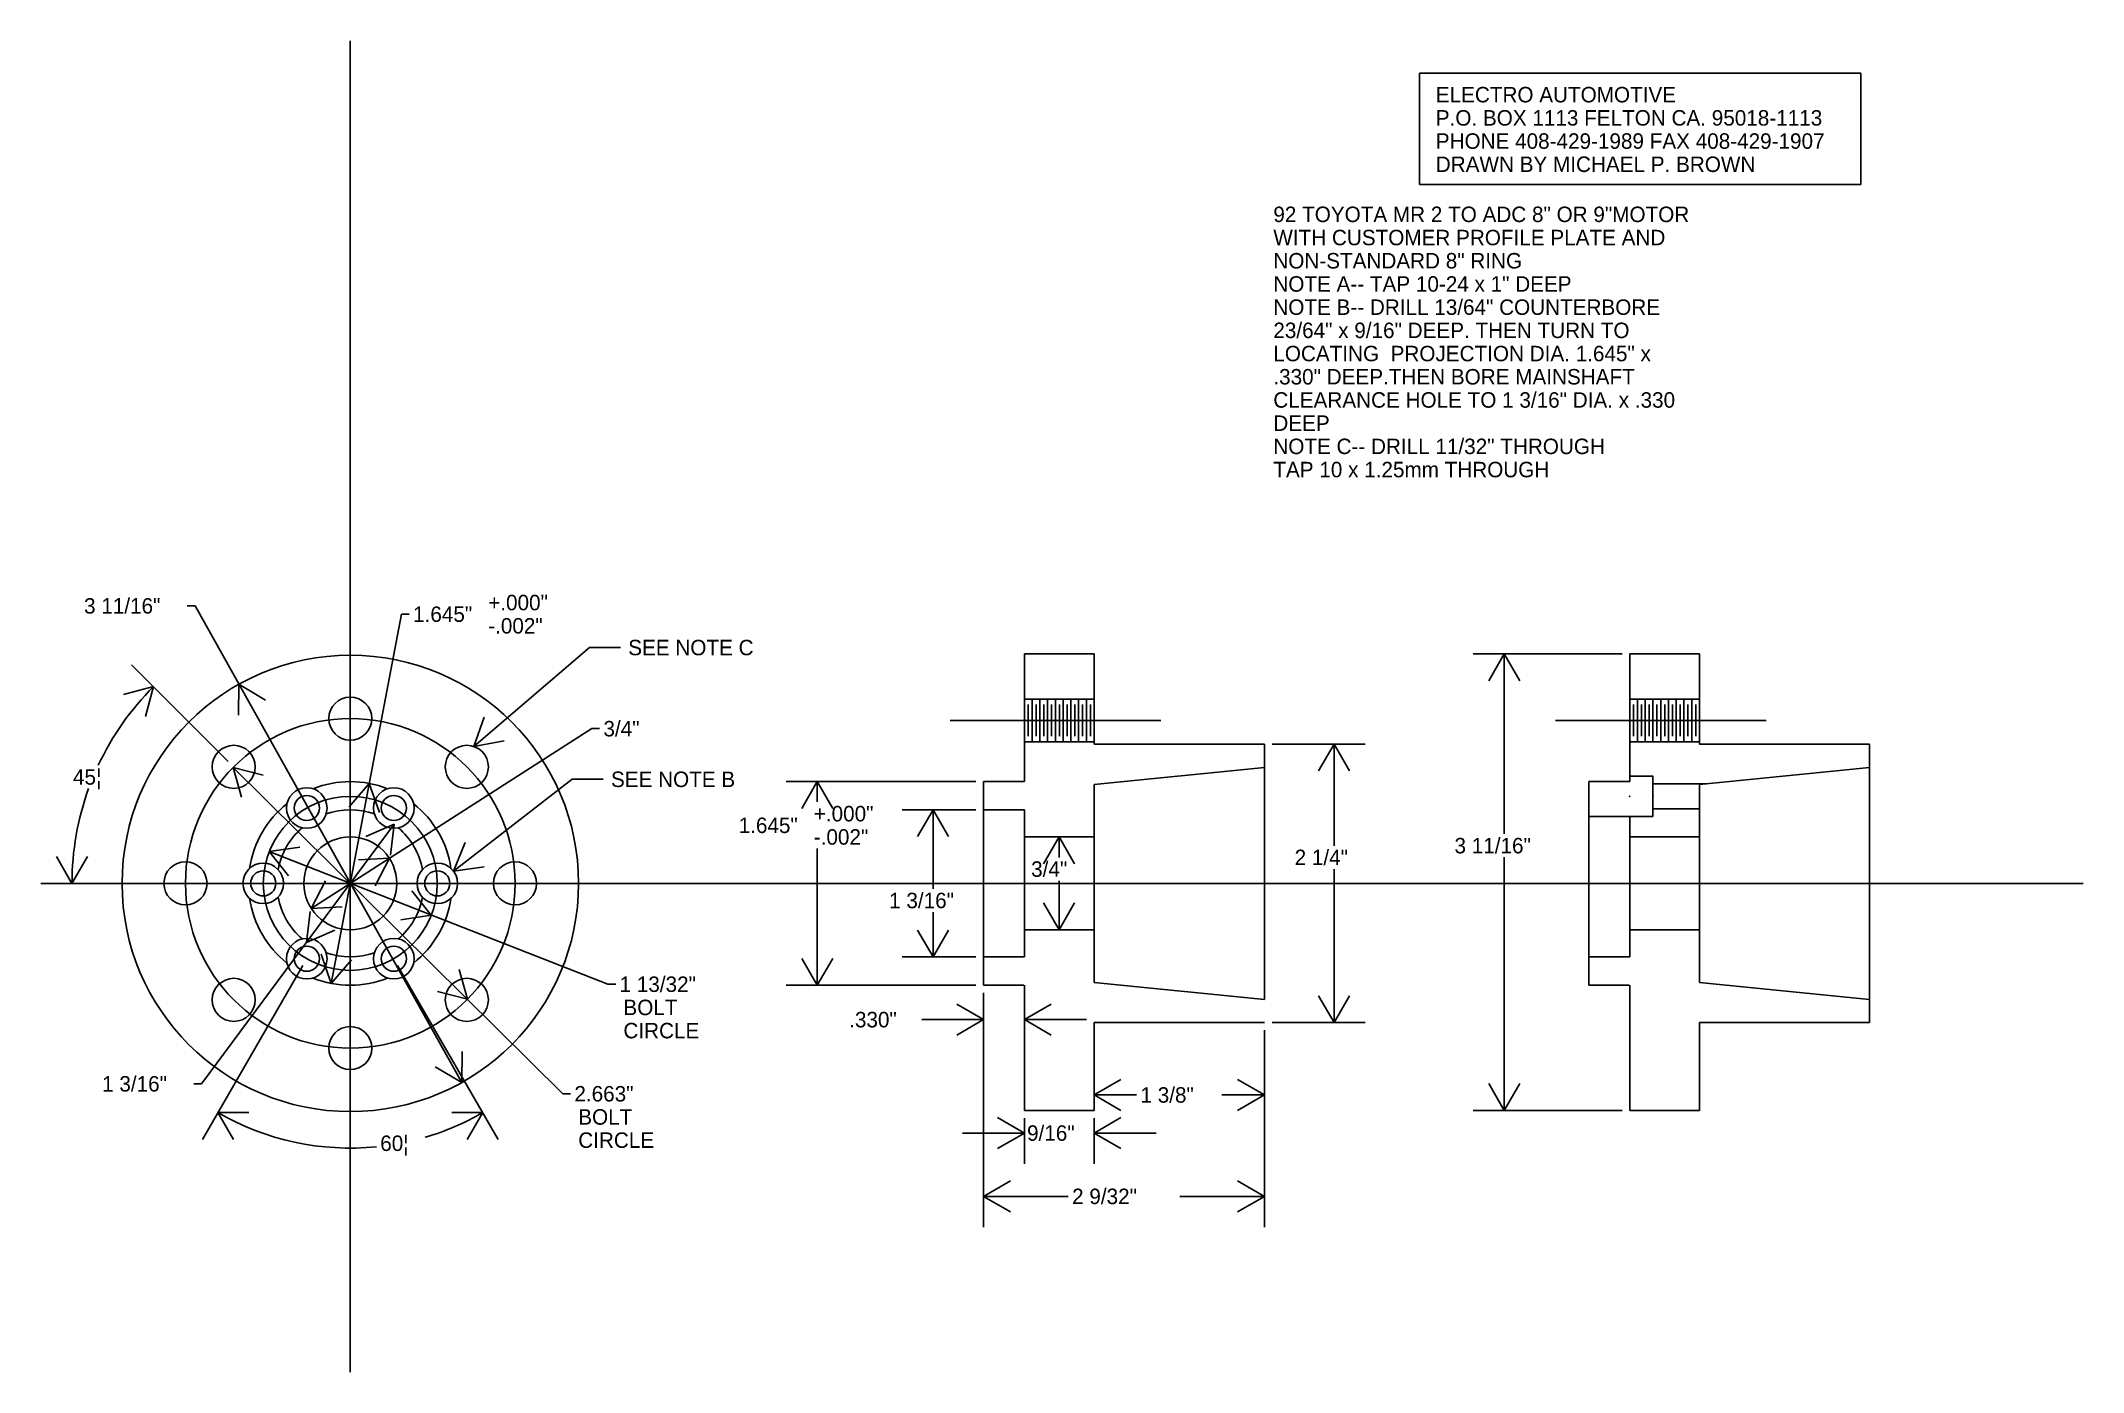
# Model space of a CAD drawing. Extents: x -2.5 to 14, y -4 to 6.8.
import ezdxf

# ---------------------------------------------------------------- set-up
doc = ezdxf.new("R2010")
doc.units = 0

msp = doc.modelspace()

# ---------------------------------------------------------------- linework, layer by layer
at = {"layer": 'HUBDETAL', "color": 7, "linetype": 'CONTINUOUS'}
for p, q in [((0, 6.808461), (0, -3.950092)), ((8.637218, 6.548519), (12.203669, 6.548519)), ((8.637218, 5.648535), (8.637218, 6.548519)), ((12.203669, 6.548519), (12.203669, 5.648535)), ((12.203669, 5.648535), (8.637218, 5.648535)), ((-1.254326, 2.242623), (-1.316826, 2.242623)), ((0.900142, -1.609372), (-1.254326, 2.242623)), ((-0.153645, -0.808041), (0.413681, 2.17557)), ((0.413681, 2.17557), (0.476181, 2.17557)), ((0.997608, 1.106222), (1.933076, 1.905592)), ((1.933076, 1.905592), (2.183076, 1.905592)), ((6.009685, 1.853516), (5.446685, 1.853516)), ((5.446685, 0.822501), (5.446685, 1.853516)), ((6.009685, 1.125), (6.009685, 1.853516)), ((10.274711, 1.853516), (9.072606, 1.853516)), ((9.322606, 1.853516), (9.197606, 1.63701)), ((9.322606, 1.853516), (9.447606, 1.63701)), ((9.322606, 0.399043), (9.322606, 1.853516)), ((10.900211, 1.853516), (10.337211, 1.853516)), ((10.337211, 0.822501), (10.337211, 1.853516)), ((10.900211, 1.125), (10.900211, 1.853516)), ((-0.985707, 0.985708), (-1.766697, 1.766699)), ((-1.589921, 1.589922), (-1.831402, 1.525217)), ((-1.589921, 1.589922), (-1.654625, 1.34844)), ((-0.900142, 1.609373), (-0.90355, 1.359396)), ((-0.900142, 1.609373), (-0.68536, 1.481433)), ((5.446685, 1.488501), (6.009685, 1.488501)), ((5.509185, 1.488501), (5.509185, 1.144499)), ((5.571685, 1.488501), (5.571685, 1.144499)), ((5.634185, 1.488501), (5.634185, 1.144499)), ((5.696685, 1.488501), (5.696685, 1.144499)), ((5.759185, 1.488501), (5.759185, 1.144499)), ((5.821685, 1.488501), (5.821685, 1.144499)), ((5.884185, 1.488501), (5.884185, 1.144499)), ((5.946685, 1.488501), (5.946685, 1.144499)), ((10.337211, 1.489649), (10.900211, 1.489649)), ((10.399711, 1.488501), (10.399711, 1.144499)), ((10.462211, 1.488501), (10.462211, 1.144499)), ((10.524711, 1.488501), (10.524711, 1.144499)), ((10.58771, 1.488501), (10.58771, 1.144499)), ((10.649711, 1.488501), (10.649711, 1.144499)), ((10.712211, 1.488501), (10.712211, 1.144499)), ((10.774711, 1.488501), (10.774711, 1.144499)), ((10.837211, 1.488501), (10.837211, 1.144499)), ((0.997608, 1.106222), (1.081001, 1.341904)), ((5.477685, 1.444315), (5.477685, 1.188685)), ((5.540435, 1.444315), (5.540435, 1.188685)), ((5.603185, 1.444315), (5.603185, 1.188685)), ((5.665935, 1.444315), (5.665935, 1.188685)), ((5.728684, 1.444315), (5.728684, 1.188685)), ((5.791434, 1.444315), (5.791434, 1.188685)), ((5.854184, 1.444315), (5.854184, 1.188685)), ((5.916934, 1.444315), (5.916934, 1.188685)), ((5.979684, 1.444315), (5.979684, 1.188685)), ((10.368211, 1.444315), (10.368211, 1.188685)), ((10.430961, 1.444315), (10.430961, 1.188685)), ((10.493711, 1.444315), (10.493711, 1.188685)), ((10.55646, 1.444315), (10.55646, 1.188685)), ((10.61921, 1.444315), (10.61921, 1.188685)), ((10.68196, 1.444315), (10.68196, 1.188685)), ((10.74471, 1.444315), (10.74471, 1.188685)), ((10.80746, 1.444315), (10.80746, 1.188685)), ((10.87021, 1.444315), (10.87021, 1.188685)), ((-0.315752, -0.202301), (1.951375, 1.250237)), ((1.951375, 1.250237), (2.013875, 1.250237)), ((6.54864, 1.3165), (4.847424, 1.3165)), ((11.439165, 1.3165), (9.737949, 1.3165)), ((0.997608, 1.106222), (1.243411, 1.151843)), ((5.446685, 1.144499), (6.009685, 1.144499)), ((6.009685, 1.125), (7.384686, 1.125)), ((7.384686, 1.125), (7.384686, 0.9375)), ((7.447186, 1.125), (8.198515, 1.125)), ((7.948515, 1.125), (7.823515, 0.908494)), ((7.948515, 1.125), (8.073515, 0.908494)), ((7.948515, 0.303602), (7.948515, 1.125)), ((10.337211, 1.144499), (10.900211, 1.144499)), ((10.900211, 1.125), (12.275211, 1.125)), ((12.275211, 1.125), (12.275211, 0.9375)), ((-0.946105, 0.936896), (-0.70431, 0.873373)), ((-0.946105, 0.936896), (-0.88022, 0.695734)), ((-0.946105, 0.936896), (1.716812, -1.7001)), ((0.833714, 0.099043), (1.79379, 0.840773)), ((1.79379, 0.840773), (2.04379, 0.840773)), ((6.009685, 0.800001), (7.384686, 0.9375)), ((7.384686, 0.9375), (7.384686, -0.9375)), ((10.337211, 0.867001), (10.524711, 0.867001)), ((10.524711, 0.868023), (10.524711, 0.540022)), ((10.900211, 0.800001), (12.275211, 0.9375)), ((12.275211, 0.9375), (12.275211, -0.9375)), ((0.153645, 0.808023), (-0.009598, 0.618677)), ((0.153645, 0.808023), (0.236001, 0.571977)), ((5.054185, 0.822501), (3.522356, 0.822501)), ((3.772356, 0.822501), (3.647356, 0.605994)), ((3.772356, 0.822501), (3.897356, 0.605994)), ((3.772356, 0.657497), (3.772356, 0.822501)), ((5.446685, 0.822501), (5.116685, 0.822501)), ((5.116685, 0.822501), (5.116685, -0.8225)), ((6.009685, 0.800001), (6.009685, -0.800001)), ((10.337211, 0.822501), (10.007211, 0.822501)), ((10.007211, 0.822501), (10.007211, -0.8225)), ((10.524711, 0.805573), (10.955935, 0.805573)), ((10.900211, 0.800001), (10.900211, -0.800001)), ((5.054185, 0.594), (4.457897, 0.594)), ((4.707897, 0.594), (4.582897, 0.377494)), ((4.707897, 0.594), (4.832897, 0.377494)), ((4.707897, -0.044099), (4.707897, 0.594)), ((5.446685, 0.594), (5.116685, 0.594)), ((5.446685, -0.594), (5.446685, 0.594)), ((10.524711, 0.539), (10.007211, 0.539)), ((10.337211, 0.534312), (10.337211, -0.594)), ((10.524711, 0.602473), (10.900211, 0.602473)), ((0.35404, 0.476967), (-1.202201, -1.619636)), ((0.35404, 0.476967), (0.124626, 0.377621)), ((0.35404, 0.476967), (0.325369, 0.228616)), ((0.833714, 0.099043), (0.928624, 0.330327)), ((5.446685, 0.375), (6.009685, 0.375)), ((5.509185, 0.375), (5.9762, 0.375)), ((5.7262, 0.375), (5.6012, 0.158494)), ((5.7262, 0.375), (5.8512, 0.158494)), ((5.7262, 0.209157), (5.7262, 0.375)), ((10.337211, 0.375), (10.900211, 0.375)), ((-2.248488, 0), (-2.373488, 0.216507)), ((-2.248488, 0), (-2.123488, 0.216507)), ((-0.654618, 0.256289), (-0.407442, 0.293756)), ((-0.654618, 0.256289), (-0.498583, 0.060962)), ((-0.654618, 0.256289), (2.081688, -0.815)), ((0.315752, 0.202301), (0.066019, 0.190753)), ((0.315752, 0.202301), (0.200886, -0.019748)), ((3.772356, -0.8225), (3.772356, 0.281289)), ((9.322606, -1.834484), (9.322606, 0.2111)), ((-2.5, 0), (14, 0)), ((-1.394, 0), (-2.498488, 0)), ((-0.315752, -0.202301), (-0.200886, 0.019749)), ((0.833714, 0.099043), (1.081467, 0.132491)), ((5.7262, -0.375), (5.7262, 0.021511)), ((7.948515, -1.125), (7.948515, 0.115928)), ((0.654618, -0.256289), (0.498583, -0.060961)), ((5.7262, -0.375), (5.6012, -0.158493)), ((5.7262, -0.375), (5.8512, -0.158493)), ((-0.354034, -0.476966), (-0.325363, -0.228615)), ((-0.315752, -0.202301), (-0.066019, -0.190753)), ((0.654618, -0.256289), (0.407442, -0.293755)), ((4.707897, -0.594), (4.707897, -0.232042)), ((-0.354034, -0.476966), (-0.124621, -0.37762)), ((4.707897, -0.594), (4.582897, -0.377493)), ((4.707897, -0.594), (4.832897, -0.377493)), ((5.446685, -0.375), (6.009685, -0.375)), ((5.509185, -0.375), (5.9762, -0.375)), ((10.337211, -0.375), (10.900211, -0.375)), ((-0.153645, -0.808041), (-0.236001, -0.571996)), ((-0.153645, -0.808041), (0.009598, -0.618696)), ((3.772356, -0.8225), (3.647356, -0.605994)), ((3.772356, -0.8225), (3.897356, -0.605994)), ((5.054185, -0.594), (4.457897, -0.594)), ((5.116685, -0.594), (5.446685, -0.594)), ((10.007211, -0.594), (10.337211, -0.594)), ((-0.382751, -0.662942), (-1.194632, -2.069137)), ((0.38275, -0.662942), (1.194629, -2.069139)), ((0.946105, -0.936896), (0.88022, -0.695734)), ((2.081688, -0.815), (2.144188, -0.815)), ((5.054185, -0.8225), (3.522356, -0.8225)), ((5.116685, -0.8225), (5.442104, -0.8225)), ((5.446685, -0.8225), (5.446685, -1.834484)), ((6.009685, -0.800001), (7.384686, -0.9375)), ((10.007211, -0.8225), (10.33263, -0.8225)), ((10.337211, -0.8225), (10.337211, -1.834484)), ((10.900211, -0.800001), (12.275211, -0.9375)), ((0.946105, -0.936896), (0.70431, -0.873373)), ((5.116685, -1.100843), (4.900179, -0.975843)), ((5.116685, -0.885), (5.116685, -1.350843)), ((5.116685, -0.885), (5.116685, -2.779468)), ((5.446685, -0.885), (5.446685, -1.350843)), ((5.446685, -1.100843), (5.663191, -0.975843)), ((7.948515, -1.125), (7.823515, -0.908493)), ((7.948515, -1.125), (8.073515, -0.908493)), ((12.275211, -1.125), (12.275211, -0.9375)), ((5.116685, -1.100843), (4.616685, -1.100843)), ((5.116685, -1.100843), (4.900179, -1.225843)), ((5.446685, -1.100843), (5.663191, -1.225843)), ((5.446685, -1.100843), (5.946685, -1.100843)), ((7.384686, -1.125), (6.008649, -1.125)), ((6.009685, -1.125), (6.009685, -1.834484)), ((7.447186, -1.125), (8.198515, -1.125)), ((12.275211, -1.125), (10.899176, -1.125)), ((10.900211, -1.125), (10.900211, -1.834484)), ((7.384686, -1.1875), (7.384686, -1.959413)), ((7.384686, -1.1875), (7.384686, -2.779468)), ((0.900142, -1.609372), (0.68536, -1.481432)), ((0.900142, -1.609372), (0.90355, -1.359396)), ((6.009685, -1.771984), (6.009685, -1.459413)), ((-1.202201, -1.619636), (-1.264701, -1.619636)), ((6.009685, -1.709413), (6.226191, -1.584413)), ((7.384686, -1.709413), (7.168179, -1.584413)), ((9.322606, -1.834484), (9.197606, -1.617977)), ((9.322606, -1.834484), (9.447606, -1.617977)), ((1.716812, -1.7001), (1.779312, -1.7001)), ((6.009685, -1.709413), (6.226191, -1.834413)), ((6.009685, -1.709413), (6.352729, -1.709413)), ((7.041641, -1.709413), (7.384686, -1.709413)), ((7.384686, -1.709413), (7.168179, -1.834413)), ((-1.06963, -1.852632), (-0.81963, -1.852634)), ((-1.06963, -1.852632), (-0.944632, -2.069139)), ((1.069628, -1.852633), (0.819628, -1.852635)), ((1.069628, -1.852633), (0.944629, -2.06914)), ((5.446685, -2.01777), (5.230179, -1.89277)), ((5.446685, -1.834484), (6.009685, -1.834484)), ((5.446685, -1.896984), (5.446685, -2.26777)), ((6.009685, -2.01777), (6.226191, -1.89277)), ((6.009685, -1.896984), (6.009685, -2.26777)), ((10.274711, -1.834484), (9.072606, -1.834484)), ((10.337211, -1.834484), (10.900211, -1.834484)), ((5.446685, -2.01777), (4.946685, -2.01777)), ((5.446685, -2.01777), (5.230179, -2.14277)), ((6.009685, -2.01777), (6.226191, -2.14277)), ((6.009685, -2.01777), (6.509685, -2.01777)), ((5.116685, -2.529468), (5.333191, -2.404468)), ((7.384686, -2.529468), (7.168179, -2.404468)), ((5.116685, -2.529468), (5.333191, -2.654468)), ((5.116685, -2.529468), (5.800225, -2.529468)), ((6.701146, -2.529468), (7.384686, -2.529468)), ((7.384686, -2.529468), (7.168179, -2.654468))]:
    msp.add_line(p, q, dxfattribs=at)
for centre, radius in [((0, 0), 1.844), ((0, 1.331499), 0.174), ((0, 0), 1.331499), ((-0.941513, 0.941513), 0.174001), ((0.941513, 0.941513), 0.173999), ((0, 0), 0.703), ((-0.3515, 0.608816), 0.163999), ((-0.3515, 0.608816), 0.101551), ((0.351501, 0.608816), 0.164), ((0.351501, 0.608816), 0.101551), ((0, 0), 0.375), ((-1.3315, 0), 0.174), ((1.3315, 0), 0.174), ((-0.703, 0.000002), 0.164), ((-0.703, 0.000002), 0.101551), ((0.703, 0), 0.164), ((0.703, 0), 0.101551), ((-0.3515, -0.608816), 0.164), ((0.3515, -0.608816), 0.163999), ((-0.3515, -0.608816), 0.10155), ((0.3515, -0.608816), 0.101551), ((-0.941513, -0.941513), 0.173999), ((0.941513, -0.941513), 0.174), ((0, -1.331499), 0.174)]:
    msp.add_circle(centre, radius, dxfattribs=at)
for centre, radius, start, end in [((0, 0), 2.248488, 134.999985, 154.880062), ((0, 0), 2.248488, 160.071174, 180), ((0, -0.000009), 0.82251, 68.471079, 111.528921), ((0.000003, -0.000001), 0.822503, 128.470856, 171.529034), ((0, -0.000016), 0.594016, 70.881382, 109.118618), ((-0.000006, -0.000003), 0.822506, 8.471107, 51.528949), ((-0.000008, 0.000003), 0.593992, 130.880508, 169.119166), ((0.000008, 0.000003), 0.593992, 10.880834, 49.119492), ((0.000002, 0.000001), 0.822502, 188.470838, 231.528998), ((0.000003, 0.000001), 0.594003, 190.88083, 229.118851), ((0.000005, -0.000001), 0.593995, 310.880626, 349.119047), ((-0.000004, 0.000002), 0.822504, 308.47091, 351.52902), ((0, 0.000011), 0.594011, 250.88129, 289.11871), ((0, 0.000007), 0.822507, 248.471045, 291.528955), ((0, -0.000009), 2.139233, 239.999587, 275.651899), ((0, -0.000009), 2.139233, 286.436493, 300.000346)]:
    msp.add_arc(centre, radius, start, end, dxfattribs=at)
at = {"layer": 'HUBDETAL', "color": 7}
for p in [(10.337211, 0.703001), (10.524711, 0.805573), (10.524711, 0.704024), (10.524711, 0.602473), (5.116685, 0), (5.446685, 0), (10.007211, 0), (10.337211, 0), (10.007211, -0.000013)]:
    msp.add_point(p, dxfattribs=at)

# ---------------------------------------------------------------- texts
for s, p in [('ELECTRO AUTOMOTIVE', (8.769964, 6.311023)), ('P.O. BOX 1113 FELTON CA. 95018-1113', (8.769964, 6.123523)), ('PHONE 408-429-1989 FAX 408-429-1907', (8.769964, 5.936025)), ('DRAWN BY MICHAEL P. BROWN', (8.769964, 5.748524)), ('92 TOYOTA MR 2 TO ADC 8" OR 9"MOTOR', (7.457486, 5.343868)), ('WITH CUSTOMER PROFILE PLATE AND', (7.457486, 5.156368)), ('NON-STANDARD 8" RING', (7.457486, 4.968867)), ('NOTE A-- TAP 10-24 x 1" DEEP', (7.457486, 4.781369)), ('NOTE B-- DRILL 13/64" COUNTERBORE ', (7.457486, 4.593869)), ('23/64" x 9/16" DEEP. THEN TURN TO', (7.457486, 4.406368)), ('LOCATING  PROJECTION DIA. 1.645" x', (7.457486, 4.218868)), ('.330" DEEP.THEN BORE MAINSHAFT ', (7.457486, 4.031367)), ('CLEARANCE HOLE TO 1 3/16" DIA. x .330', (7.457486, 3.843869)), ('DEEP', (7.457486, 3.656369)), ('NOTE C-- DRILL 11/32" THROUGH ', (7.457486, 3.468868)), ('TAP 10 x 1.25mm THROUGH', (7.457486, 3.281368)), ('3 11/16"', (-2.151009, 2.179902)), ('+.000"', (1.114319, 2.20682)), ('1.645"', (0.507431, 2.112763)), ('-.002"', (1.114319, 2.018707)), ('SEE NOTE C', (2.245576, 1.843091)), ('3/4"', (2.045125, 1.187665)), ('45¦', (-2.240418, 0.797653)), ('SEE NOTE B', (2.10629, 0.778273)), ('1.645"', (3.137837, 0.406587)), ('+.000"', (3.744724, 0.500643)), ('-.002"', (3.744724, 0.31253)), ('3 11/16"', (8.92114, 0.242349)), ('3/4"', (5.500721, 0.052761)), ('2 1/4"', (7.629577, 0.147178)), ('1 3/16"', (4.353305, -0.200792)), ('1 13/32"', (2.175438, -0.877587)), ('BOLT', (2.206688, -1.065)), ('CIRCLE', (2.206688, -1.2525)), ('.330"', (4.030699, -1.16364)), ('1 3/16"', (-2.005134, -1.682357)), ('2.663"', (1.810562, -1.762836)), ('1 3/8"', (6.383979, -1.772321)), ('BOLT', (1.841812, -1.9501)), ('9/16"', (5.467597, -2.080491)), ('60¦', (0.241931, -2.1627)), ('CIRCLE', (1.841812, -2.1376)), ('2 9/32"', (5.831475, -2.592084))]:
    msp.add_text(s, height=0.125, dxfattribs=at).set_placement(p)

doc.saveas('drawing.dxf')
